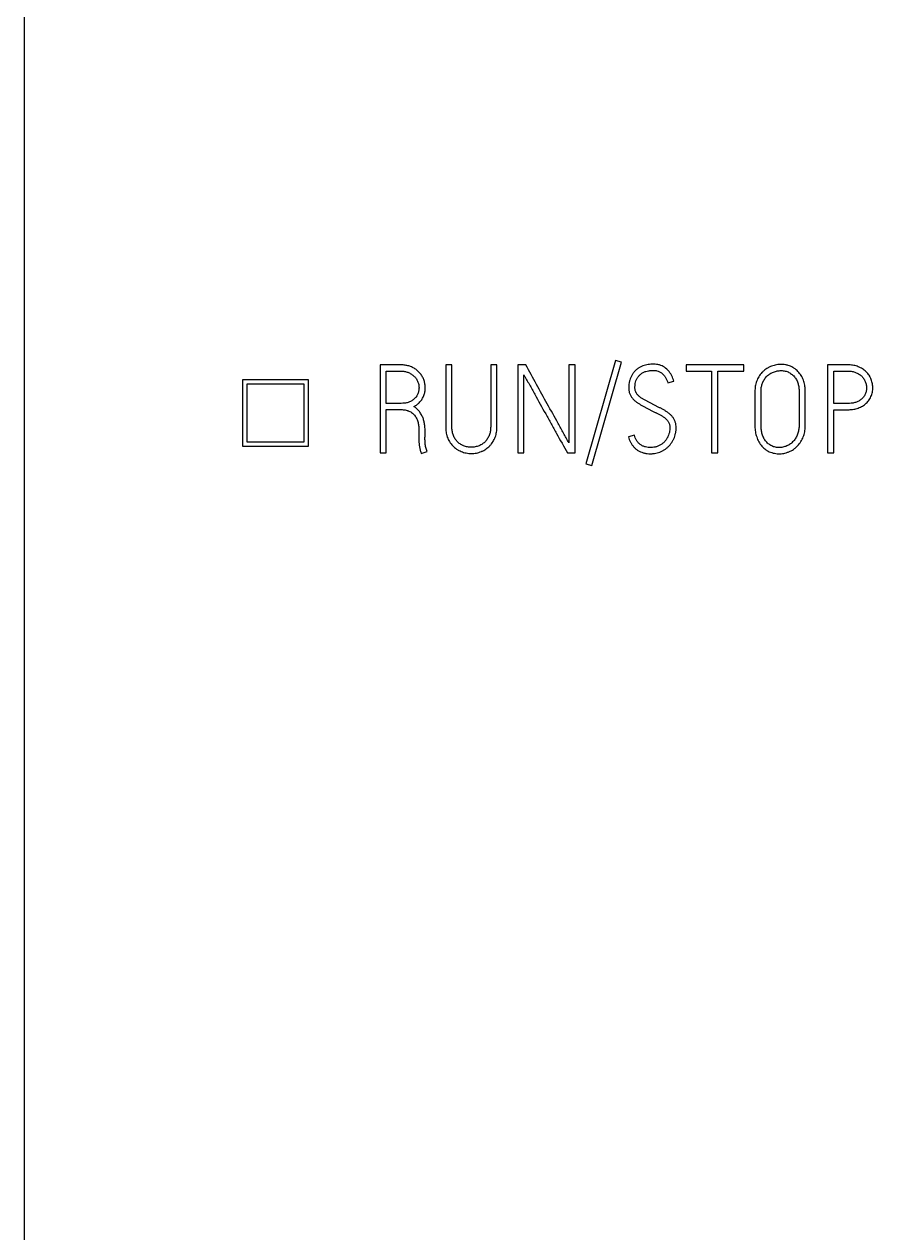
# Model space of a CAD drawing. Extents: x 0 to 420, y 0 to 297.
# Drawn here: x 89.17 to 108.42, y 183.81 to 211.23 of the extents above; entities that cross this region are included whole.
import ezdxf

# ---------------------------------------------------------------- set-up
doc = ezdxf.new("R2010")
doc.units = 0
doc.header["$LTSCALE"] = 23.1
doc.layers.add('10000_FRONT', color=7, linetype='CONTINUOUS')
doc.layers.add('10500_FRONT_LABELING', color=7, linetype='CONTINUOUS')

msp = doc.modelspace()

# ---------------------------------------------------------------- linework, layer by layer
at = {"layer": '10000_FRONT', "color": 7, "linetype": 'CONTINUOUS'}
for p, q in [((89.167, 238.654), (89.167, 148.654)), ((94.117, 203.162), (94.117, 201.66)), ((95.617, 203.162), (94.117, 203.162)), ((94.217, 203.062), (94.217, 201.76)), ((95.517, 203.062), (94.217, 203.062)), ((95.517, 201.76), (95.517, 203.062)), ((95.617, 201.66), (95.617, 203.162)), ((94.117, 201.66), (95.617, 201.66)), ((94.217, 201.76), (95.517, 201.76))]:
    msp.add_line(p, q, dxfattribs=at)
at = {"layer": '10500_FRONT_LABELING', "color": 7, "linetype": 'CONTINUOUS'}
for p, q in [((97.239, 203.504), (97.239, 201.504)), ((97.699, 203.504), (97.239, 203.504)), ((98.728, 203.506), (98.728, 202.097)), ((98.87, 203.506), (98.728, 203.506)), ((98.87, 202.097), (98.87, 203.506)), ((99.749, 203.506), (99.749, 202.097)), ((99.89, 203.506), (99.749, 203.506)), ((99.89, 202.097), (99.89, 203.506)), ((100.365, 203.504), (100.365, 201.504)), ((100.545, 203.504), (100.365, 203.504)), ((101.524, 203.504), (101.524, 201.734)), ((101.666, 203.504), (101.524, 203.504)), ((101.666, 201.504), (101.666, 203.504)), ((102.584, 203.601), (101.91, 201.257)), ((102.046, 201.218), (102.72, 203.562)), ((102.72, 203.562), (102.584, 203.601)), ((104.187, 203.501), (104.187, 203.359)), ((105.494, 203.501), (104.187, 203.501)), ((105.494, 203.359), (105.494, 203.501)), ((107.391, 203.504), (107.391, 201.504)), ((107.852, 203.504), (107.391, 203.504)), ((97.38, 202.63), (97.38, 203.362)), ((97.38, 203.362), (97.699, 203.362)), ((100.503, 201.504), (100.503, 203.279)), ((104.187, 203.359), (104.759, 203.359)), ((104.759, 203.359), (104.759, 201.504)), ((104.9, 201.504), (104.9, 203.359)), ((104.9, 203.359), (105.494, 203.359)), ((107.533, 202.627), (107.533, 203.362)), ((107.533, 203.362), (107.852, 203.362)), ((103.768, 203.099), (103.904, 203.137)), ((105.743, 202.899), (105.743, 202.136)), ((105.882, 202.136), (105.882, 202.899)), ((106.745, 202.899), (106.745, 202.136)), ((106.886, 202.136), (106.886, 202.899)), ((97.721, 202.63), (97.38, 202.63)), ((97.38, 201.504), (97.38, 202.488)), ((97.38, 202.488), (97.716, 202.488)), ((107.852, 202.627), (107.533, 202.627)), ((107.533, 201.504), (107.533, 202.486)), ((107.533, 202.486), (107.852, 202.486)), ((98.123, 201.989), (98.123, 201.814)), ((98.262, 201.906), (98.262, 201.961)), ((103.008, 201.911), (102.872, 201.872)), ((98.123, 201.814), (98.121, 201.789)), ((97.239, 201.504), (97.38, 201.504)), ((98.176, 201.49), (98.306, 201.54)), ((100.365, 201.504), (100.503, 201.504)), ((101.491, 201.504), (101.666, 201.504)), ((104.759, 201.504), (104.9, 201.504)), ((107.391, 201.504), (107.533, 201.504)), ((101.91, 201.257), (102.046, 201.218))]:
    msp.add_line(p, q, dxfattribs=at)
for points, knots in [([(98.007, 202.558), (98.033, 202.571), (98.057, 202.586), (98.092, 202.612), (98.103, 202.621), (98.125, 202.64), (98.135, 202.651), (98.164, 202.683), (98.181, 202.706), (98.203, 202.743), (98.209, 202.756), (98.222, 202.782), (98.227, 202.796), (98.243, 202.836), (98.251, 202.864), (98.259, 202.906), (98.261, 202.921), (98.264, 202.95), (98.265, 202.964), (98.265, 203.007), (98.263, 203.036), (98.256, 203.079), (98.254, 203.093), (98.247, 203.121), (98.243, 203.135), (98.229, 203.176), (98.218, 203.202), (98.198, 203.241), (98.19, 203.253), (98.175, 203.277), (98.166, 203.289), (98.14, 203.323), (98.12, 203.344), (98.088, 203.373), (98.077, 203.383), (98.054, 203.4), (98.042, 203.408), (98.005, 203.431), (97.98, 203.444), (97.94, 203.461), (97.926, 203.467), (97.899, 203.476), (97.857, 203.488), (97.815, 203.496), (97.757, 203.502), (97.728, 203.504), (97.699, 203.504)], [0, 0, 0, 0, 0.0625, 0.0625, 0.09375, 0.09375, 0.125, 0.125, 0.1875, 0.1875, 0.21875, 0.21875, 0.25, 0.25, 0.3125, 0.3125, 0.34375, 0.34375, 0.375, 0.375, 0.4375, 0.4375, 0.46875, 0.46875, 0.5, 0.5, 0.5625, 0.5625, 0.59375, 0.59375, 0.625, 0.625, 0.6875, 0.6875, 0.71875, 0.71875, 0.75, 0.75, 0.8125, 0.8125, 0.84375, 0.84375, 0.875, 0.9375, 0.9375, 1, 1, 1, 1]), ([(101.524, 201.734), (101.504, 201.771), (101.484, 201.808), (101.443, 201.881), (101.422, 201.918), (101.361, 202.029), (101.32, 202.102), (101.197, 202.323), (101.115, 202.471), (100.952, 202.766), (100.871, 202.913), (100.708, 203.208), (100.626, 203.356), (100.545, 203.504)], [0, 0, 0, 0, 0.0625, 0.0625, 0.125, 0.125, 0.25, 0.25, 0.5, 0.5, 0.75, 0.75, 1, 1, 1, 1]), ([(103.904, 203.137), (103.892, 203.178), (103.876, 203.218), (103.848, 203.275), (103.837, 203.293), (103.82, 203.32), (103.813, 203.329), (103.801, 203.346), (103.794, 203.354), (103.759, 203.395), (103.727, 203.424), (103.656, 203.472), (103.617, 203.49), (103.566, 203.505), (103.555, 203.507), (103.534, 203.512), (103.524, 203.514), (103.492, 203.518), (103.471, 203.52), (103.428, 203.521), (103.407, 203.52), (103.364, 203.517), (103.343, 203.514), (103.279, 203.505), (103.238, 203.494), (103.188, 203.475), (103.178, 203.471), (103.159, 203.462), (103.149, 203.457), (103.121, 203.442), (103.103, 203.431), (103.077, 203.412), (103.068, 203.406), (103.052, 203.392), (103.044, 203.385), (103.02, 203.362), (103.006, 203.346), (102.98, 203.313), (102.968, 203.295), (102.951, 203.268), (102.946, 203.258), (102.936, 203.239), (102.932, 203.23), (102.919, 203.2), (102.912, 203.18), (102.902, 203.15), (102.9, 203.139), (102.895, 203.118), (102.892, 203.108), (102.887, 203.076), (102.884, 203.055), (102.881, 203.012), (102.88, 202.991), (102.881, 202.959), (102.882, 202.948), (102.884, 202.927), (102.885, 202.916), (102.891, 202.884), (102.896, 202.864), (102.908, 202.834), (102.913, 202.824), (102.923, 202.805), (102.929, 202.796), (102.94, 202.778), (102.947, 202.769), (102.96, 202.753), (102.967, 202.744), (102.981, 202.728), (102.988, 202.72), (103.003, 202.705), (103.011, 202.698), (103.035, 202.677), (103.052, 202.664), (103.087, 202.639), (103.105, 202.627), (103.141, 202.605), (103.16, 202.594), (103.198, 202.574), (103.217, 202.565), (103.255, 202.545), (103.274, 202.535), (103.312, 202.514), (103.331, 202.504), (103.368, 202.483), (103.387, 202.473), (103.425, 202.453), (103.444, 202.443), (103.482, 202.424), (103.502, 202.414), (103.54, 202.396), (103.56, 202.387), (103.598, 202.367), (103.616, 202.356), (103.644, 202.339), (103.653, 202.334), (103.671, 202.322), (103.68, 202.315), (103.697, 202.302), (103.705, 202.296), (103.722, 202.281), (103.729, 202.274), (103.744, 202.259), (103.751, 202.251), (103.765, 202.234), (103.772, 202.225), (103.783, 202.207), (103.788, 202.198), (103.797, 202.178), (103.801, 202.168), (103.807, 202.147), (103.81, 202.137), (103.813, 202.116), (103.814, 202.105), (103.816, 202.072), (103.815, 202.051), (103.811, 202.009), (103.807, 201.988), (103.797, 201.946), (103.791, 201.925), (103.776, 201.885), (103.767, 201.866), (103.751, 201.838), (103.745, 201.828), (103.734, 201.81), (103.727, 201.802), (103.708, 201.776), (103.694, 201.76), (103.671, 201.738), (103.663, 201.731), (103.646, 201.718), (103.637, 201.711), (103.593, 201.68), (103.555, 201.66), (103.504, 201.644), (103.493, 201.642), (103.472, 201.637), (103.44, 201.632), (103.408, 201.629), (103.376, 201.628), (103.365, 201.628), (103.344, 201.629), (103.333, 201.63), (103.301, 201.633), (103.28, 201.636), (103.249, 201.644), (103.238, 201.647), (103.218, 201.654), (103.208, 201.658), (103.179, 201.672), (103.16, 201.683), (103.134, 201.703), (103.126, 201.71), (103.11, 201.724), (103.102, 201.732), (103.081, 201.756), (103.068, 201.773), (103.05, 201.801), (103.045, 201.81), (103.035, 201.83), (103.031, 201.839), (103.019, 201.869), (103.012, 201.89), (103.008, 201.911)], [0, 0, 0, 0, 0.03125, 0.03125, 0.046875, 0.046875, 0.054688, 0.054688, 0.0625, 0.0625, 0.09375, 0.09375, 0.125, 0.125, 0.132812, 0.132812, 0.140625, 0.140625, 0.15625, 0.15625, 0.171875, 0.171875, 0.1875, 0.1875, 0.21875, 0.21875, 0.226562, 0.226562, 0.234375, 0.234375, 0.25, 0.25, 0.257812, 0.257812, 0.265625, 0.265625, 0.28125, 0.28125, 0.296875, 0.296875, 0.304688, 0.304688, 0.3125, 0.3125, 0.328125, 0.328125, 0.335938, 0.335938, 0.34375, 0.34375, 0.359375, 0.359375, 0.375, 0.375, 0.382812, 0.382812, 0.390625, 0.390625, 0.40625, 0.40625, 0.414062, 0.414062, 0.421875, 0.421875, 0.429688, 0.429688, 0.4375, 0.4375, 0.445312, 0.445312, 0.453125, 0.453125, 0.46875, 0.46875, 0.484375, 0.484375, 0.5, 0.5, 0.515625, 0.515625, 0.53125, 0.53125, 0.546875, 0.546875, 0.5625, 0.5625, 0.578125, 0.578125, 0.59375, 0.59375, 0.609375, 0.609375, 0.625, 0.625, 0.632812, 0.632812, 0.640625, 0.640625, 0.648438, 0.648438, 0.65625, 0.65625, 0.664062, 0.664062, 0.671875, 0.671875, 0.679688, 0.679688, 0.6875, 0.6875, 0.695312, 0.695312, 0.703125, 0.703125, 0.71875, 0.71875, 0.734375, 0.734375, 0.75, 0.75, 0.765625, 0.765625, 0.773438, 0.773438, 0.78125, 0.78125, 0.796875, 0.796875, 0.804688, 0.804688, 0.8125, 0.8125, 0.84375, 0.84375, 0.851562, 0.851562, 0.859375, 0.875, 0.875, 0.882812, 0.882812, 0.890625, 0.890625, 0.90625, 0.90625, 0.914062, 0.914062, 0.921875, 0.921875, 0.9375, 0.9375, 0.945312, 0.945312, 0.953125, 0.953125, 0.96875, 0.96875, 0.976562, 0.976562, 0.984375, 0.984375, 1, 1, 1, 1]), ([(106.886, 202.899), (106.886, 202.938), (106.884, 202.977), (106.873, 203.054), (106.864, 203.092), (106.846, 203.148), (106.839, 203.166), (106.824, 203.202), (106.807, 203.237), (106.786, 203.27), (106.764, 203.303), (106.752, 203.318), (106.726, 203.348), (106.712, 203.362), (106.684, 203.388), (106.669, 203.401), (106.646, 203.419), (106.638, 203.424), (106.621, 203.435), (106.613, 203.44), (106.587, 203.455), (106.57, 203.463), (106.534, 203.479), (106.515, 203.485), (106.487, 203.494), (106.478, 203.497), (106.459, 203.501), (106.449, 203.503), (106.4, 203.512), (106.361, 203.515), (106.302, 203.514), (106.283, 203.513), (106.244, 203.508), (106.224, 203.504), (106.167, 203.491), (106.13, 203.479), (106.085, 203.459), (106.076, 203.455), (106.058, 203.446), (106.049, 203.442), (106.024, 203.427), (106.007, 203.417), (105.976, 203.394), (105.96, 203.382), (105.938, 203.363), (105.931, 203.357), (105.916, 203.343), (105.909, 203.336), (105.889, 203.314), (105.877, 203.3), (105.853, 203.268), (105.842, 203.252), (105.822, 203.219), (105.813, 203.202), (105.795, 203.166), (105.788, 203.148), (105.774, 203.111), (105.769, 203.093), (105.759, 203.055), (105.755, 203.036), (105.749, 202.997), (105.747, 202.977), (105.744, 202.938), (105.743, 202.919), (105.743, 202.899)], [0, 0, 0, 0, 0.0625, 0.0625, 0.125, 0.125, 0.15625, 0.15625, 0.1875, 0.21875, 0.21875, 0.25, 0.25, 0.28125, 0.28125, 0.3125, 0.3125, 0.328125, 0.328125, 0.34375, 0.34375, 0.375, 0.375, 0.40625, 0.40625, 0.421875, 0.421875, 0.4375, 0.4375, 0.5, 0.5, 0.53125, 0.53125, 0.5625, 0.5625, 0.625, 0.625, 0.640625, 0.640625, 0.65625, 0.65625, 0.6875, 0.6875, 0.71875, 0.71875, 0.734375, 0.734375, 0.75, 0.75, 0.78125, 0.78125, 0.8125, 0.8125, 0.84375, 0.84375, 0.875, 0.875, 0.90625, 0.90625, 0.9375, 0.9375, 0.96875, 0.96875, 1, 1, 1, 1]), ([(107.852, 202.486), (107.887, 202.486), (107.923, 202.488), (107.993, 202.497), (108.027, 202.504), (108.078, 202.52), (108.095, 202.526), (108.128, 202.539), (108.144, 202.547), (108.175, 202.564), (108.19, 202.573), (108.22, 202.593), (108.234, 202.604), (108.275, 202.638), (108.299, 202.663), (108.332, 202.705), (108.342, 202.72), (108.36, 202.751), (108.368, 202.767), (108.39, 202.815), (108.401, 202.849), (108.415, 202.919), (108.418, 202.955), (108.417, 203.008), (108.416, 203.025), (108.412, 203.061), (108.409, 203.079), (108.397, 203.13), (108.386, 203.164), (108.367, 203.205), (108.364, 203.213), (108.355, 203.229), (108.351, 203.236), (108.338, 203.259), (108.328, 203.274), (108.307, 203.302), (108.296, 203.316), (108.271, 203.342), (108.259, 203.355), (108.218, 203.39), (108.189, 203.41), (108.143, 203.436), (108.127, 203.444), (108.095, 203.459), (108.078, 203.466), (108.045, 203.477), (108.028, 203.482), (107.993, 203.49), (107.976, 203.494), (107.923, 203.501), (107.887, 203.504), (107.852, 203.504)], [0, 0, 0, 0, 0.0625, 0.0625, 0.125, 0.125, 0.15625, 0.15625, 0.1875, 0.1875, 0.21875, 0.21875, 0.25, 0.25, 0.3125, 0.3125, 0.34375, 0.34375, 0.375, 0.375, 0.4375, 0.4375, 0.5, 0.5, 0.53125, 0.53125, 0.5625, 0.5625, 0.625, 0.625, 0.640625, 0.640625, 0.65625, 0.65625, 0.6875, 0.6875, 0.71875, 0.71875, 0.75, 0.75, 0.8125, 0.8125, 0.84375, 0.84375, 0.875, 0.875, 0.90625, 0.90625, 0.9375, 0.9375, 1, 1, 1, 1]), ([(97.699, 203.362), (97.725, 203.362), (97.751, 203.361), (97.801, 203.354), (97.827, 203.348), (97.876, 203.333), (97.9, 203.323), (97.945, 203.299), (97.966, 203.285), (97.997, 203.261), (98.007, 203.252), (98.025, 203.234), (98.043, 203.216), (98.058, 203.195), (98.072, 203.173), (98.079, 203.162), (98.096, 203.127), (98.105, 203.103), (98.115, 203.065), (98.117, 203.053), (98.121, 203.027), (98.122, 203.014), (98.124, 202.989), (98.124, 202.976), (98.122, 202.95), (98.121, 202.937), (98.114, 202.899), (98.107, 202.874), (98.093, 202.838), (98.088, 202.826), (98.076, 202.803), (98.069, 202.792), (98.046, 202.761), (98.029, 202.742), (97.99, 202.708), (97.968, 202.694), (97.934, 202.675), (97.923, 202.67), (97.899, 202.659), (97.887, 202.655), (97.85, 202.643), (97.825, 202.638), (97.773, 202.631), (97.747, 202.63), (97.721, 202.63)], [0, 0, 0, 0, 0.0625, 0.0625, 0.125, 0.125, 0.1875, 0.1875, 0.25, 0.25, 0.28125, 0.28125, 0.3125, 0.34375, 0.34375, 0.375, 0.375, 0.4375, 0.4375, 0.46875, 0.46875, 0.5, 0.5, 0.53125, 0.53125, 0.5625, 0.5625, 0.625, 0.625, 0.65625, 0.65625, 0.6875, 0.6875, 0.75, 0.75, 0.8125, 0.8125, 0.84375, 0.84375, 0.875, 0.875, 0.9375, 0.9375, 1, 1, 1, 1]), ([(100.503, 203.279), (100.513, 203.26), (100.523, 203.241), (100.543, 203.204), (100.554, 203.186), (100.585, 203.13), (100.606, 203.094), (100.668, 202.983), (100.709, 202.909), (100.832, 202.687), (100.914, 202.539), (101.018, 202.354), (101.038, 202.317), (101.08, 202.243), (101.1, 202.206), (101.162, 202.095), (101.203, 202.021), (101.326, 201.799), (101.409, 201.652), (101.491, 201.504)], [0, 0, 0, 0, 0.03125, 0.03125, 0.0625, 0.0625, 0.125, 0.125, 0.25, 0.25, 0.5, 0.5, 0.5625, 0.5625, 0.625, 0.625, 0.75, 0.75, 1, 1, 1, 1]), ([(102.872, 201.872), (102.884, 201.831), (102.9, 201.791), (102.929, 201.734), (102.94, 201.715), (102.958, 201.688), (102.964, 201.68), (102.977, 201.662), (102.984, 201.654), (103.005, 201.63), (103.02, 201.615), (103.045, 201.594), (103.053, 201.587), (103.071, 201.574), (103.08, 201.568), (103.125, 201.539), (103.164, 201.521), (103.216, 201.506), (103.227, 201.503), (103.248, 201.499), (103.259, 201.497), (103.29, 201.491), (103.312, 201.489), (103.354, 201.487), (103.376, 201.487), (103.408, 201.488), (103.419, 201.488), (103.441, 201.49), (103.451, 201.491), (103.483, 201.496), (103.504, 201.5), (103.545, 201.51), (103.566, 201.517), (103.596, 201.529), (103.606, 201.533), (103.626, 201.542), (103.635, 201.547), (103.664, 201.562), (103.682, 201.573), (103.718, 201.597), (103.735, 201.609), (103.76, 201.63), (103.768, 201.638), (103.784, 201.652), (103.791, 201.66), (103.828, 201.699), (103.853, 201.734), (103.88, 201.78), (103.886, 201.79), (103.895, 201.809), (103.9, 201.819), (103.913, 201.848), (103.921, 201.869), (103.934, 201.909), (103.94, 201.93), (103.946, 201.962), (103.948, 201.972), (103.952, 201.994), (103.953, 202.004), (103.956, 202.037), (103.957, 202.058), (103.957, 202.101), (103.955, 202.122), (103.949, 202.165), (103.944, 202.187), (103.934, 202.217), (103.93, 202.227), (103.922, 202.247), (103.917, 202.257), (103.901, 202.285), (103.877, 202.321), (103.848, 202.353), (103.825, 202.376), (103.817, 202.383), (103.801, 202.397), (103.776, 202.418), (103.75, 202.436), (103.714, 202.46), (103.696, 202.471), (103.659, 202.492), (103.64, 202.502), (103.602, 202.521), (103.583, 202.53), (103.545, 202.549), (103.526, 202.559), (103.488, 202.579), (103.47, 202.589), (103.432, 202.609), (103.414, 202.619), (103.376, 202.639), (103.357, 202.649), (103.319, 202.668), (103.3, 202.678), (103.262, 202.697), (103.243, 202.707), (103.206, 202.728), (103.188, 202.739), (103.152, 202.762), (103.135, 202.774), (103.102, 202.802), (103.087, 202.817), (103.067, 202.842), (103.06, 202.851), (103.052, 202.864), (103.049, 202.869), (103.044, 202.879), (103.042, 202.883), (103.036, 202.898), (103.032, 202.908), (103.027, 202.929), (103.025, 202.94), (103.023, 202.961), (103.022, 202.972), (103.022, 202.993), (103.022, 203.014), (103.024, 203.036), (103.026, 203.057), (103.028, 203.068), (103.033, 203.099), (103.038, 203.12), (103.048, 203.15), (103.052, 203.16), (103.061, 203.179), (103.066, 203.189), (103.083, 203.217), (103.095, 203.234), (103.116, 203.258), (103.123, 203.266), (103.139, 203.281), (103.147, 203.289), (103.172, 203.309), (103.19, 203.32), (103.218, 203.335), (103.228, 203.339), (103.248, 203.348), (103.258, 203.352), (103.289, 203.362), (103.309, 203.366), (103.341, 203.371), (103.352, 203.372), (103.373, 203.374), (103.383, 203.376), (103.415, 203.378), (103.437, 203.379), (103.468, 203.378), (103.479, 203.377), (103.5, 203.374), (103.511, 203.372), (103.542, 203.365), (103.562, 203.357), (103.59, 203.342), (103.599, 203.337), (103.617, 203.325), (103.626, 203.319), (103.642, 203.306), (103.65, 203.299), (103.666, 203.284), (103.673, 203.276), (103.687, 203.26), (103.693, 203.251), (103.706, 203.234), (103.712, 203.225), (103.728, 203.198), (103.738, 203.178), (103.755, 203.139), (103.762, 203.119), (103.768, 203.099)], [0, 0, 0, 0, 0.03125, 0.03125, 0.046875, 0.046875, 0.054688, 0.054688, 0.0625, 0.0625, 0.078125, 0.078125, 0.085938, 0.085938, 0.09375, 0.09375, 0.125, 0.125, 0.132812, 0.132812, 0.140625, 0.140625, 0.15625, 0.15625, 0.171875, 0.171875, 0.179688, 0.179688, 0.1875, 0.1875, 0.203125, 0.203125, 0.21875, 0.21875, 0.226562, 0.226562, 0.234375, 0.234375, 0.25, 0.25, 0.265625, 0.265625, 0.273438, 0.273438, 0.28125, 0.28125, 0.3125, 0.3125, 0.320312, 0.320312, 0.328125, 0.328125, 0.34375, 0.34375, 0.359375, 0.359375, 0.367188, 0.367188, 0.375, 0.375, 0.390625, 0.390625, 0.40625, 0.40625, 0.421875, 0.421875, 0.429688, 0.429688, 0.4375, 0.4375, 0.453125, 0.46875, 0.46875, 0.476562, 0.476562, 0.484375, 0.5, 0.5, 0.515625, 0.515625, 0.53125, 0.53125, 0.546875, 0.546875, 0.5625, 0.5625, 0.578125, 0.578125, 0.59375, 0.59375, 0.609375, 0.609375, 0.625, 0.625, 0.640625, 0.640625, 0.65625, 0.65625, 0.671875, 0.671875, 0.6875, 0.6875, 0.695312, 0.695312, 0.699219, 0.699219, 0.703125, 0.703125, 0.710938, 0.710938, 0.71875, 0.71875, 0.726562, 0.726562, 0.734375, 0.742188, 0.742188, 0.75, 0.75, 0.765625, 0.765625, 0.773438, 0.773438, 0.78125, 0.78125, 0.796875, 0.796875, 0.804688, 0.804688, 0.8125, 0.8125, 0.828125, 0.828125, 0.835938, 0.835938, 0.84375, 0.84375, 0.859375, 0.859375, 0.867188, 0.867188, 0.875, 0.875, 0.890625, 0.890625, 0.898438, 0.898438, 0.90625, 0.90625, 0.921875, 0.921875, 0.929688, 0.929688, 0.9375, 0.9375, 0.945312, 0.945312, 0.953125, 0.953125, 0.960938, 0.960938, 0.96875, 0.96875, 0.984375, 0.984375, 1, 1, 1, 1]), ([(105.882, 202.899), (105.882, 202.929), (105.884, 202.959), (105.893, 203.017), (105.899, 203.046), (105.912, 203.082), (105.915, 203.089), (105.92, 203.103), (105.929, 203.123), (105.94, 203.143), (105.962, 203.181), (105.979, 203.206), (106.005, 203.234), (106.01, 203.239), (106.021, 203.25), (106.037, 203.265), (106.054, 203.279), (106.079, 203.297), (106.091, 203.305), (106.117, 203.32), (106.131, 203.327), (106.172, 203.345), (106.2, 203.354), (106.244, 203.364), (106.259, 203.367), (106.289, 203.371), (106.304, 203.372), (106.349, 203.374), (106.379, 203.372), (106.423, 203.365), (106.438, 203.361), (106.467, 203.353), (106.495, 203.343), (106.522, 203.329), (106.548, 203.314), (106.56, 203.305), (106.584, 203.287), (106.596, 203.277), (106.618, 203.257), (106.628, 203.246), (106.658, 203.211), (106.675, 203.187), (106.696, 203.147), (106.702, 203.134), (106.713, 203.105), (106.718, 203.091), (106.73, 203.048), (106.736, 203.019), (106.743, 202.959), (106.745, 202.929), (106.745, 202.899)], [0, 0, 0, 0, 0.0625, 0.0625, 0.125, 0.125, 0.140625, 0.140625, 0.15625, 0.1875, 0.1875, 0.25, 0.25, 0.265625, 0.265625, 0.28125, 0.3125, 0.3125, 0.34375, 0.34375, 0.375, 0.375, 0.4375, 0.4375, 0.46875, 0.46875, 0.5, 0.5, 0.5625, 0.5625, 0.59375, 0.59375, 0.625, 0.65625, 0.65625, 0.6875, 0.6875, 0.71875, 0.71875, 0.75, 0.75, 0.8125, 0.8125, 0.84375, 0.84375, 0.875, 0.875, 0.9375, 0.9375, 1, 1, 1, 1]), ([(107.852, 203.362), (107.878, 203.362), (107.904, 203.361), (107.956, 203.354), (107.981, 203.348), (108.032, 203.332), (108.056, 203.321), (108.09, 203.302), (108.101, 203.296), (108.123, 203.281), (108.134, 203.273), (108.164, 203.248), (108.182, 203.229), (108.206, 203.199), (108.214, 203.188), (108.228, 203.166), (108.234, 203.154), (108.251, 203.118), (108.26, 203.094), (108.269, 203.055), (108.271, 203.042), (108.275, 203.016), (108.276, 203.003), (108.276, 202.977), (108.276, 202.964), (108.273, 202.938), (108.272, 202.925), (108.264, 202.886), (108.256, 202.862), (108.24, 202.826), (108.233, 202.814), (108.22, 202.792), (108.212, 202.781), (108.196, 202.761), (108.187, 202.751), (108.168, 202.733), (108.158, 202.724), (108.127, 202.7), (108.104, 202.686), (108.069, 202.669), (108.057, 202.663), (108.033, 202.654), (108.02, 202.65), (107.995, 202.643), (107.982, 202.64), (107.957, 202.635), (107.943, 202.633), (107.904, 202.628), (107.878, 202.627), (107.852, 202.627)], [0, 0, 0, 0, 0.0625, 0.0625, 0.125, 0.125, 0.1875, 0.1875, 0.21875, 0.21875, 0.25, 0.25, 0.3125, 0.3125, 0.34375, 0.34375, 0.375, 0.375, 0.4375, 0.4375, 0.46875, 0.46875, 0.5, 0.5, 0.53125, 0.53125, 0.5625, 0.5625, 0.625, 0.625, 0.65625, 0.65625, 0.6875, 0.6875, 0.71875, 0.71875, 0.75, 0.75, 0.8125, 0.8125, 0.84375, 0.84375, 0.875, 0.875, 0.90625, 0.90625, 0.9375, 0.9375, 1, 1, 1, 1]), ([(97.716, 202.488), (97.746, 202.488), (97.777, 202.486), (97.822, 202.478), (97.837, 202.475), (97.859, 202.468), (97.866, 202.466), (97.881, 202.461), (97.888, 202.458), (97.923, 202.443), (97.95, 202.428), (97.98, 202.403), (97.986, 202.398), (97.997, 202.388), (98.003, 202.383), (98.019, 202.366), (98.028, 202.354), (98.046, 202.329), (98.054, 202.316), (98.069, 202.288), (98.075, 202.275), (98.086, 202.246), (98.091, 202.232), (98.1, 202.202), (98.104, 202.187), (98.113, 202.142), (98.117, 202.112), (98.122, 202.05), (98.123, 202.02), (98.123, 201.989)], [0, 0, 0, 0, 0.125, 0.125, 0.1875, 0.1875, 0.21875, 0.21875, 0.25, 0.25, 0.375, 0.375, 0.40625, 0.40625, 0.4375, 0.4375, 0.5, 0.5, 0.5625, 0.5625, 0.625, 0.625, 0.6875, 0.6875, 0.75, 0.75, 0.875, 0.875, 1, 1, 1, 1]), ([(98.262, 201.961), (98.262, 202.018), (98.259, 202.075), (98.249, 202.159), (98.244, 202.187), (98.232, 202.242), (98.224, 202.269), (98.21, 202.309), (98.204, 202.322), (98.192, 202.348), (98.186, 202.361), (98.165, 202.398), (98.149, 202.422), (98.124, 202.455), (98.115, 202.466), (98.096, 202.487), (98.086, 202.497), (98.054, 202.526), (98.032, 202.543), (98.007, 202.558)], [0, 0, 0, 0, 0.25, 0.25, 0.375, 0.375, 0.5, 0.5, 0.5625, 0.5625, 0.625, 0.625, 0.75, 0.75, 0.8125, 0.8125, 0.875, 0.875, 1, 1, 1, 1]), ([(98.728, 202.097), (98.728, 202.058), (98.731, 202.019), (98.739, 201.961), (98.743, 201.942), (98.75, 201.914), (98.753, 201.904), (98.759, 201.886), (98.762, 201.876), (98.779, 201.83), (98.796, 201.795), (98.826, 201.746), (98.837, 201.73), (98.861, 201.698), (98.874, 201.683), (98.915, 201.641), (98.945, 201.616), (98.985, 201.589), (98.994, 201.583), (99.01, 201.573), (99.019, 201.568), (99.045, 201.554), (99.063, 201.546), (99.117, 201.523), (99.154, 201.512), (99.232, 201.496), (99.27, 201.493), (99.329, 201.492), (99.348, 201.493), (99.387, 201.497), (99.407, 201.5), (99.465, 201.511), (99.502, 201.523), (99.547, 201.541), (99.556, 201.545), (99.574, 201.553), (99.583, 201.558), (99.609, 201.572), (99.625, 201.582), (99.674, 201.615), (99.703, 201.64), (99.737, 201.675), (99.744, 201.683), (99.757, 201.697), (99.763, 201.705), (99.781, 201.728), (99.792, 201.745), (99.812, 201.778), (99.821, 201.795), (99.839, 201.83), (99.846, 201.848), (99.86, 201.885), (99.866, 201.904), (99.875, 201.941), (99.879, 201.961), (99.885, 201.999), (99.887, 202.019), (99.89, 202.058), (99.89, 202.078), (99.89, 202.097)], [0, 0, 0, 0, 0.0625, 0.0625, 0.09375, 0.09375, 0.109375, 0.109375, 0.125, 0.125, 0.1875, 0.1875, 0.21875, 0.21875, 0.25, 0.25, 0.3125, 0.3125, 0.328125, 0.328125, 0.34375, 0.34375, 0.375, 0.375, 0.4375, 0.4375, 0.5, 0.5, 0.53125, 0.53125, 0.5625, 0.5625, 0.625, 0.625, 0.640625, 0.640625, 0.65625, 0.65625, 0.6875, 0.6875, 0.75, 0.75, 0.765625, 0.765625, 0.78125, 0.78125, 0.8125, 0.8125, 0.84375, 0.84375, 0.875, 0.875, 0.90625, 0.90625, 0.9375, 0.9375, 0.96875, 0.96875, 1, 1, 1, 1]), ([(99.749, 202.097), (99.749, 202.067), (99.747, 202.038), (99.739, 201.979), (99.732, 201.95), (99.718, 201.908), (99.712, 201.894), (99.699, 201.867), (99.692, 201.854), (99.677, 201.828), (99.669, 201.816), (99.656, 201.797), (99.651, 201.792), (99.642, 201.78), (99.637, 201.774), (99.611, 201.747), (99.588, 201.727), (99.552, 201.702), (99.539, 201.694), (99.512, 201.68), (99.499, 201.674), (99.457, 201.657), (99.428, 201.649), (99.369, 201.637), (99.34, 201.634), (99.295, 201.634), (99.28, 201.635), (99.25, 201.638), (99.235, 201.64), (99.191, 201.648), (99.163, 201.657), (99.128, 201.671), (99.121, 201.673), (99.108, 201.68), (99.101, 201.683), (99.081, 201.694), (99.068, 201.701), (99.031, 201.726), (99.009, 201.746), (98.983, 201.773), (98.978, 201.779), (98.968, 201.79), (98.964, 201.796), (98.95, 201.814), (98.942, 201.827), (98.927, 201.852), (98.92, 201.865), (98.907, 201.893), (98.902, 201.907), (98.887, 201.949), (98.88, 201.978), (98.874, 202.022), (98.872, 202.037), (98.87, 202.067), (98.87, 202.082), (98.87, 202.097)], [0, 0, 0, 0, 0.0625, 0.0625, 0.125, 0.125, 0.15625, 0.15625, 0.1875, 0.1875, 0.21875, 0.21875, 0.234375, 0.234375, 0.25, 0.25, 0.3125, 0.3125, 0.34375, 0.34375, 0.375, 0.375, 0.4375, 0.4375, 0.5, 0.5, 0.53125, 0.53125, 0.5625, 0.5625, 0.625, 0.625, 0.640625, 0.640625, 0.65625, 0.65625, 0.6875, 0.6875, 0.75, 0.75, 0.765625, 0.765625, 0.78125, 0.78125, 0.8125, 0.8125, 0.84375, 0.84375, 0.875, 0.875, 0.9375, 0.9375, 0.96875, 0.96875, 1, 1, 1, 1]), ([(105.743, 202.136), (105.743, 202.096), (105.746, 202.055), (105.755, 201.976), (105.763, 201.936), (105.78, 201.878), (105.786, 201.858), (105.8, 201.821), (105.808, 201.802), (105.826, 201.766), (105.836, 201.749), (105.858, 201.715), (105.87, 201.698), (105.908, 201.651), (105.936, 201.622), (105.975, 201.591), (105.983, 201.585), (106, 201.573), (106.008, 201.568), (106.034, 201.552), (106.07, 201.533), (106.107, 201.518), (106.136, 201.509), (106.145, 201.506), (106.165, 201.501), (106.175, 201.499), (106.225, 201.489), (106.265, 201.486), (106.326, 201.488), (106.346, 201.489), (106.386, 201.494), (106.406, 201.498), (106.445, 201.507), (106.465, 201.513), (106.493, 201.523), (106.503, 201.527), (106.522, 201.534), (106.531, 201.538), (106.577, 201.56), (106.611, 201.58), (106.659, 201.617), (106.674, 201.63), (106.703, 201.659), (106.717, 201.673), (106.756, 201.719), (106.779, 201.753), (106.809, 201.805), (106.818, 201.823), (106.835, 201.86), (106.843, 201.879), (106.856, 201.916), (106.861, 201.936), (106.871, 201.975), (106.875, 201.995), (106.884, 202.055), (106.886, 202.095), (106.886, 202.136)], [0, 0, 0, 0, 0.0625, 0.0625, 0.125, 0.125, 0.15625, 0.15625, 0.1875, 0.1875, 0.21875, 0.21875, 0.25, 0.25, 0.3125, 0.3125, 0.328125, 0.328125, 0.34375, 0.34375, 0.375, 0.40625, 0.40625, 0.421875, 0.421875, 0.4375, 0.4375, 0.5, 0.5, 0.53125, 0.53125, 0.5625, 0.5625, 0.59375, 0.59375, 0.609375, 0.609375, 0.625, 0.625, 0.6875, 0.6875, 0.71875, 0.71875, 0.75, 0.75, 0.8125, 0.8125, 0.84375, 0.84375, 0.875, 0.875, 0.90625, 0.90625, 0.9375, 0.9375, 1, 1, 1, 1]), ([(106.745, 202.136), (106.745, 202.105), (106.743, 202.074), (106.737, 202.028), (106.734, 202.012), (106.727, 201.982), (106.723, 201.967), (106.709, 201.922), (106.697, 201.894), (106.675, 201.853), (106.667, 201.839), (106.65, 201.813), (106.641, 201.8), (106.611, 201.764), (106.589, 201.742), (106.553, 201.713), (106.541, 201.704), (106.521, 201.691), (106.514, 201.687), (106.5, 201.68), (106.493, 201.676), (106.458, 201.659), (106.429, 201.649), (106.383, 201.638), (106.368, 201.635), (106.337, 201.63), (106.322, 201.629), (106.291, 201.628), (106.275, 201.628), (106.244, 201.631), (106.228, 201.633), (106.183, 201.641), (106.153, 201.651), (106.11, 201.671), (106.097, 201.679), (106.071, 201.696), (106.058, 201.705), (106.035, 201.725), (106.023, 201.736), (106.002, 201.759), (105.982, 201.783), (105.964, 201.808), (105.948, 201.835), (105.941, 201.849), (105.921, 201.891), (105.911, 201.921), (105.9, 201.966), (105.896, 201.981), (105.891, 202.012), (105.889, 202.027), (105.884, 202.074), (105.882, 202.105), (105.882, 202.136)], [0, 0, 0, 0, 0.0625, 0.0625, 0.09375, 0.09375, 0.125, 0.125, 0.1875, 0.1875, 0.21875, 0.21875, 0.25, 0.25, 0.3125, 0.3125, 0.34375, 0.34375, 0.359375, 0.359375, 0.375, 0.375, 0.4375, 0.4375, 0.46875, 0.46875, 0.5, 0.5, 0.53125, 0.53125, 0.5625, 0.5625, 0.625, 0.625, 0.65625, 0.65625, 0.6875, 0.6875, 0.71875, 0.71875, 0.75, 0.78125, 0.78125, 0.8125, 0.8125, 0.875, 0.875, 0.90625, 0.90625, 0.9375, 0.9375, 1, 1, 1, 1]), ([(98.306, 201.54), (98.295, 201.569), (98.285, 201.598), (98.275, 201.643), (98.272, 201.659), (98.267, 201.689), (98.265, 201.705), (98.262, 201.735), (98.261, 201.751), (98.26, 201.782), (98.259, 201.797), (98.259, 201.821), (98.259, 201.828), (98.259, 201.844), (98.259, 201.852), (98.259, 201.867), (98.26, 201.875), (98.26, 201.89), (98.261, 201.898), (98.262, 201.906)], [0, 0, 0, 0, 0.25, 0.25, 0.375, 0.375, 0.5, 0.5, 0.625, 0.625, 0.75, 0.75, 0.8125, 0.8125, 0.875, 0.875, 0.9375, 0.9375, 1, 1, 1, 1]), ([(98.121, 201.789), (98.121, 201.764), (98.122, 201.738), (98.127, 201.687), (98.131, 201.662), (98.14, 201.612), (98.146, 201.587), (98.16, 201.538), (98.168, 201.514), (98.176, 201.49)], [0, 0, 0, 0, 0.25, 0.25, 0.5, 0.5, 0.75, 0.75, 1, 1, 1, 1])]:
    msp.add_open_spline(points, degree=3, knots=knots, dxfattribs=at)

doc.saveas('drawing.dxf')
